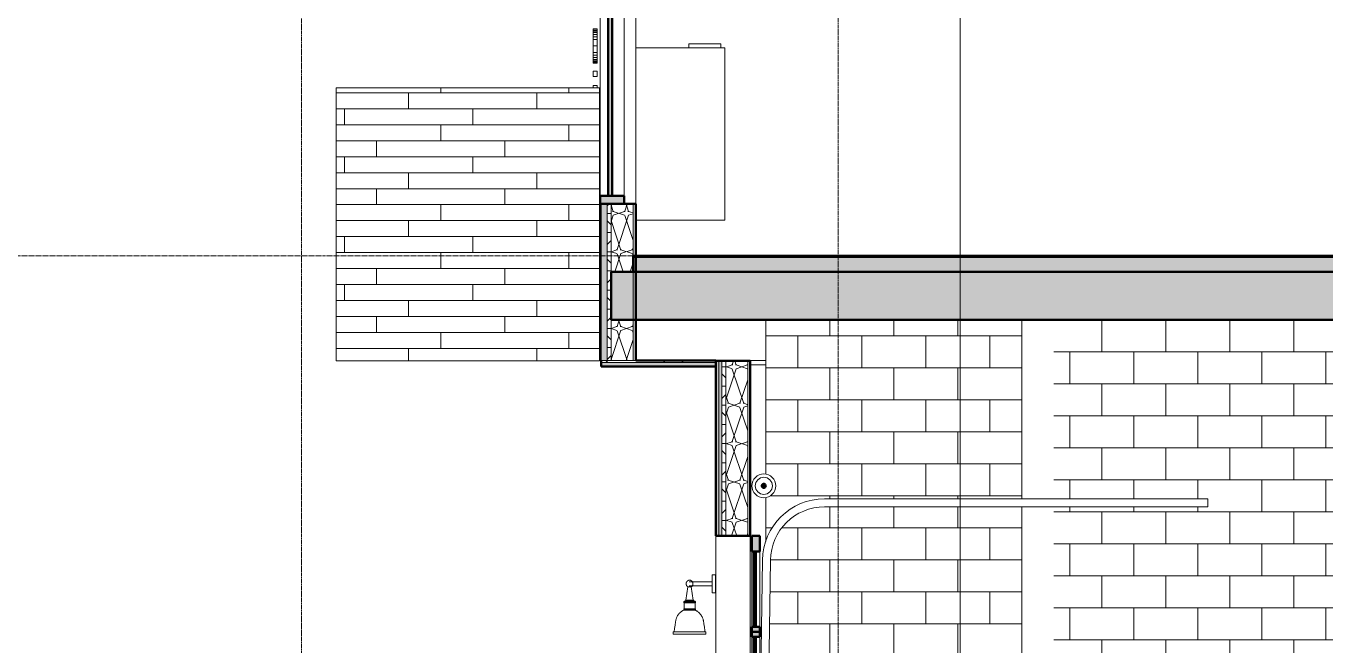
# Model space of a CAD drawing. Header units: inches. Extents: x -4168 to 1483, y -300 to 637.
# Drawn here: x -4004.2 to -3679.5, y 38.7 to 193.5 of the extents above; entities that cross this region are included whole.
import ezdxf

# ---------------------------------------------------------------- set-up
doc = ezdxf.new("R2010")
doc.units = ezdxf.units.IN
doc.header["$MEASUREMENT"] = 0
doc.linetypes.add('Dash Dot 3_16_', pattern=[0.3125, 0.1875, -0.0625, 0, -0.0625])
doc.linetypes.add('Grid Line 1_2_', pattern=[0.875, 0.5, -0.125, 0.125, -0.125])
for name, color, linetype, lineweight in [('0-1', 7, 'Continuous', 5), ('A-ANNO-SYMB-1', 150, 'Dash Dot 3_16_', 9), ('A-CLNG', 13, 'Continuous', 13), ('A-CLNG-2', 254, 'Continuous', 13), ('A-CLNG-3', 13, 'Continuous', 50), ('A-CLNG-PATT-1', 13, 'Continuous', 9), ('A-DOOR-3', 135, 'Continuous', 13), ('A-DOOR-4', 10, 'Continuous', 13), ('A-DOOR-5', 31, 'Continuous', 50), ('A-FLOR-1', 250, 'Continuous', 50), ('A-FLOR-2', 8, 'Continuous', 5), ('A-FLOR-7', 192, 'Continuous', 50), ('A-FLOR-8', 135, 'Continuous', 13), ('A-FLOR-LEVL-1', 51, 'Grid Line 1_2_', 9), ('A-FLOR-MCUT', 51, 'Continuous', 13), ('A-FLOR-PATT-1', 55, 'Continuous', 9), ('A-FLOR-PATT-2', 8, 'Continuous', 9), ('A-GENM-1', 55, 'Continuous', 9), ('A-GLAZ-1', 135, 'Continuous', 13), ('A-GLAZ-2', 254, 'Continuous', 13), ('A-GLAZ-3', 10, 'Continuous', 13), ('A-GLAZ-4', 151, 'Continuous', 50), ('A-WALL', 113, 'Continuous', 13), ('A-WALL-3', 135, 'Continuous', 13), ('A-WALL-5', 251, 'Continuous', 5), ('A-WALL-6', 8, 'Continuous', 5), ('A-WALL-7', 254, 'Continuous', 13), ('A-WALL-9', 113, 'Continuous', 50), ('A-WALL-PATT-3', 55, 'Continuous', 9), ('A-WALL-PATT-5', 111, 'Continuous', 9), ('E-LITE-EQPM-1', 55, 'Continuous', 9), ('G-ANNO-SYMB-1', 111, 'Continuous', 9)]:
    doc.layers.add(name, color=color, linetype=linetype, lineweight=lineweight)
pattern_1 = [(0, (-3769.654, 146.633), (0, 4.798), []), (315, (-3769.654, 146.633), (4.798427, 0), [6.786, -6.786]), (45, (-3769.654, 146.633), (4.798427, 0), [6.786, -6.786])]
pattern_2 = [(161.57, (-3769.174, 147.113), (-3.839954, -1.54e-05), [0, -27.322, 3.034, 0]), (18.43, (-3770.134, 147.113), (-3.839954, 1.54e-05), [0, -27.322, 3.034, 0]), (108.43, (-3769.174, 147.113), (1.919622, -9.6005246), [9.106, -21.25]), (71.57, (-3770.134, 147.113), (1.919622, 9.6005246), [9.106, -21.25])]

# ---------------------------------------------------------------- blocks, each defined once
blk = doc.blocks.new('CTR - 1st Phase - Common Walls_rvt-1-BUILDING SECTION - NORTH_SOUTH THRU PARKING RAMP - LOOKING WEST')
at = {"layer": 'A-WALL-3'}
for p, q in [((-3819.32, 109.87), (-3823.82, 109.87)), ((-3823.82, 109.87), (-3823.82, 109.75))]:
    blk.add_line(p, q, dxfattribs=at)
blk = doc.blocks.new('CTR - 1st Phase -Stairs _ Elevators_rvt-1-BUILDING SECTION - NORTH_SOUTH THRU PARKING RAMP - LOOKING WEST')
at = {"layer": 'A-FLOR-PATT-1'}
h = blk.add_hatch(dxfattribs=at)
h.set_pattern_fill('FP_10', color=256, style=0, pattern_type=2)
h.set_pattern_definition([(50, (-3769.654, 146.633), (27.5427, -2.4099), [2.88, -31.68]), (355, (-3769.654, 146.633), (-5.3278, 28.8843), [2.304, -25.344]), (100.451, (-3767.36, 146.432), (22.2153, 26.4739), [2.448, -26.924]), (46.184, (-3769.654, 154.313), (40.9819, -6.3564), [4.32, -47.52]), (96.636, (-3766.24, 153.784), (35.8907, 37.4062), [3.671, -40.386]), (351.184, (-3769.654, 154.313), (35.891, 37.4062), [3.456, -38.016]), (21, (-3765.814, 152.393), (22.921, -15.4607), [2.88, -31.68]), (326, (-3765.814, 152.393), (9.3435, 27.8457), [2.304, -25.344]), (71.451, (-3763.904, 151.105), (32.2648, 12.3844), [2.448, -26.924]), (37.5, (-3769.654, 146.633), (0.46686, 12.7827), [1.267, -23.77, 1.267, -24.461, -25.44]), (37.5, (-3769.654, 146.633), (0.46686, 12.7827), [-50.765, 1.267, -24.173]), (7.5, (-3769.654, 146.633), (10.1016, 15.1451), [1.267, -13.402, 1.267, -23.194, -9.696]), (7.5, (-3769.654, 146.633), (10.1016, 15.1451), [-39.13, 1.267, -8.429]), (327.5, (-3778.217, 146.633), (20.49916, -0.86578), [1.267, -8.333, 1.267, -28.685, -39.744]), (327.5, (-3778.217, 146.633), (20.49916, -0.86578), [-39.552, 1.267, -38.477]), (317.5, (-3782.057, 146.633), (22.3948, 3.8443), [1.267, -11.213, 1.267, -18.624, -28.224]), (317.5, (-3782.057, 146.633), (22.3948, 3.8443), [-32.371, 1.267, -26.957])])
h.paths.add_polyline_path([(-3747.32, 120), (-3203.32, 120), (-3203.32, 132), (-3857.97, 132), (-3857.97, 120), (-3755.32, 120)], flags=0)
at = {"layer": 'A-WALL-PATT-3'}
h = blk.add_hatch(dxfattribs=at)
h.set_pattern_fill('FP_16', color=256, style=0, pattern_type=2)
h.set_pattern_definition([(0, (-3819.324, -220), (0, 8), []), (90, (-3819.324, -220), (-8, 8), [8, -8])])
h.paths.add_polyline_path([(-3819.32, -158), (-3755.32, -158), (-3755.32, -112.39), (-3756.55, -112.36), (-3756.7, -112.26), (-3756.75, -112.2), (-3756.75, -111.8), (-3756.58, -111.65), (-3756.41, -111.62), (-3756.2, -111.61), (-3755.32, -111.61), (-3755.32, -70.62), (-3819.32, -66.14), (-3819.32, -114.84)], flags=0)
h.paths.add_polyline_path([(-3756.4, -112.32), (-3756.42, -112.28), (-3756.4, -112.32)], flags=0)
h.paths.add_polyline_path([(-3755.82, -112.2), (-3755.85, -111.9), (-3755.88, -112), (-3755.85, -112.1)], flags=0)
h.paths.add_polyline_path([(-3755.32, -58.59), (-3755.32, 73.25), (-3804.64, 73.25), (-3806.97, 73.05), (-3809.23, 72.45), (-3811.35, 71.47), (-3813.27, 70.14), (-3814.93, 68.5), (-3816.28, 66.59), (-3817.29, 64.49), (-3817.91, 62.24), (-3818.14, 59.91), (-3819.32, -18.46), (-3819.32, -54.11), (-3803.9, -55.19)], flags=0)
h.paths.add_polyline_path([(-3819.32, 64.6), (-3819.16, 65.19), (-3818, 67.61), (-3816.45, 69.79), (-3814.54, 71.68), (-3812.24, 73.25), (-3809.91, 74.33), (-3807.31, 75.02), (-3804.64, 75.25), (-3755.32, 75.25), (-3755.32, 120), (-3819.32, 120), (-3819.32, 81.4), (-3818.61, 81.23), (-3817.7, 80.62), (-3817.05, 79.65), (-3816.82, 78.5), (-3817.08, 77.31), (-3817.75, 76.35), (-3818.68, 75.73), (-3819.32, 75.6), (-3819.32, 65.11)], flags=0)
h = blk.add_hatch(dxfattribs=at)
h.set_pattern_fill('FP_17', color=256, style=0, pattern_type=2)
h.set_pattern_definition([(0, (-3207.324, -192), (0, 8), []), (90, (-3207.324, -192), (-8, 8), [8, -8])])
h.paths.add_polyline_path([(-3714.94, -158), (-3203.32, -158), (-3203.32, -151.11), (-3650.96, -83.94), (-3650.96, -152), (-3655.71, -152), (-3655.71, -83.22), (-3724.72, -72.87), (-3724.72, -72.76), (-3747.32, -71.18), (-3747.32, -158)], flags=0)
h.paths.add_polyline_path([(-3203.32, -138.98), (-3203.32, -15), (-3212.37, -15), (-3212.37, 0), (-3211.32, 0), (-3211.32, 120), (-3747.32, 120), (-3747.32, 75.25), (-3708.85, 75.25), (-3708.85, 73.25), (-3747.32, 73.25), (-3747.32, -59.15), (-3724.72, -60.73), (-3655.71, -71.09), (-3655.71, -51.17), (-3650.96, -51.17), (-3650.96, -71.8), (-3258.93, -130.63)], flags=0)
at = {"layer": 'A-FLOR-1'}
for p, q in [((-3203.32, 132), (-3857.97, 132)), ((-3857.97, 132), (-3857.97, 120)), ((-3857.97, 120), (-3203.32, 120))]:
    blk.add_line(p, q, dxfattribs=at)
at = {"layer": 'A-WALL-3'}
for p, q in [((-3819.32, 120), (-3819.32, 81.4)), ((-3755.32, 75.25), (-3755.32, 120)), ((-3819.32, 75.6), (-3819.32, 64.6)), ((-3755.32, -58.59), (-3755.32, 73.25))]:
    blk.add_line(p, q, dxfattribs=at)
blk = doc.blocks.new('Door-Sectional_Model3502_Comcl_Amarr - ramp garage door-2444125-BUILDING SECTION - NORTH_SOUTH THRU PARKING RAMP - LOOKING WEST')
at = {"layer": 'A-DOOR-3'}
blk.add_hatch(color=256, dxfattribs=at).paths.add_polyline_path([(-3819.82, 78), (-3819.47, 78.15), (-3819.32, 78.5), (-3819.47, 78.85), (-3819.82, 79), (-3820.18, 78.85), (-3820.32, 78.5), (-3820.18, 78.15), (-3819.89, 78.03)], flags=0)
at = {"layer": 'A-DOOR-4'}
h = blk.add_hatch(color=256, dxfattribs=at)
h.paths.add_polyline_path([(-3822.85, 42), (-3820.85, 42), (-3820.85, 43.25), (-3822.85, 43.25)], flags=0)
h.paths.add_polyline_path([(-3822.85, 62.12), (-3820.85, 62.12), (-3820.85, 66), (-3822.85, 66)], flags=0)
for points in [[(-3821.85, 43.25), (-3821.85, 62.12), (-3822.35, 62.12), (-3822.35, 43.25)], [(-3822.35, 19.25), (-3821.85, 19.25), (-3821.85, 40.75), (-3822.35, 40.75), (-3822.35, 22.69)], [(-3822.35, -4.75), (-3821.85, -4.75), (-3821.85, 16.75), (-3822.35, 16.75), (-3822.35, -4.58)], [(-3821.5, -26.13), (-3821.35, -26.13), (-3821.35, -7.25), (-3822.35, -7.25), (-3822.35, -26.13)]]:
    blk.add_hatch(color=256, dxfattribs=at).paths.add_polyline_path(points, flags=0)
h = blk.add_hatch(color=256, dxfattribs=at)
h.paths.add_polyline_path([(-3821.5, 18), (-3820.85, 18), (-3820.85, 19.25), (-3822.85, 19.25), (-3822.85, 18), (-3821.85, 18)], flags=0)
h.paths.add_polyline_path([(-3821.85, 40.75), (-3820.85, 40.75), (-3820.85, 42), (-3822.85, 42), (-3822.85, 40.75), (-3822.35, 40.75)], flags=0)
h = blk.add_hatch(color=256, dxfattribs=at)
h.paths.add_polyline_path([(-3821.5, -6), (-3820.85, -6), (-3820.85, -4.75), (-3822.85, -4.75), (-3822.85, -6), (-3821.63, -6)], flags=0)
h.paths.add_polyline_path([(-3821.85, 16.75), (-3820.85, 16.75), (-3820.85, 18), (-3822.85, 18), (-3822.85, 16.75), (-3822.35, 16.75)], flags=0)
h = blk.add_hatch(color=256, dxfattribs=at)
h.paths.add_polyline_path([(-3821.5, -30), (-3820.85, -29.96), (-3820.85, -26.13), (-3822.85, -26.13), (-3822.85, -30)], flags=0)
h.paths.add_polyline_path([(-3821.26, -7.25), (-3820.85, -7.25), (-3820.85, -6), (-3822.85, -6), (-3822.85, -7.25), (-3821.35, -7.25)], flags=0)
at = {"layer": 'A-DOOR-3'}
for p, q in [((-3804.64, 75.25), (-3708.85, 75.25)), ((-3708.85, 75.25), (-3708.85, 73.25)), ((-3804.64, 73.25), (-3708.85, 73.25)), ((-3822.85, 62.12), (-3822.85, 43.25)), ((-3820.85, 43.25), (-3820.85, 62.12)), ((-3820.14, 59.94), (-3820.85, 13.18)), ((-3819.5, -29.96), (-3818.14, 59.91)), ((-3822.85, 40.75), (-3822.85, 19.25)), ((-3820.85, 19.25), (-3820.85, 40.75)), ((-3822.85, 16.75), (-3822.85, -4.75)), ((-3820.85, -4.75), (-3820.85, 16.75)), ((-3822.85, -7.25), (-3822.85, -26.13)), ((-3820.85, -26.13), (-3820.85, -7.25)), ((-3820.85, -29.94), (-3819.5, -29.96))]:
    blk.add_line(p, q, dxfattribs=at)
for centre, radius, start, end in [((-3819.82, 78.5), 3, 90, 270), ((-3819.82, 78.5), 3, 270, 90), ((-3819.82, 78.5), 2.13, 90, 270), ((-3819.82, 78.5), 2.13, 270, 90), ((-3804.64, 59.75), 15.5, 90, 179.3049), ((-3804.64, 59.75), 13.5, 90, 179.3049)]:
    blk.add_arc(centre, radius, start, end, dxfattribs=at)
at = {"layer": 'A-DOOR-5'}
for p, q in [((-3820.85, 66), (-3822.85, 66)), ((-3822.85, 66), (-3822.85, 62.12)), ((-3820.85, 62.12), (-3820.85, 66)), ((-3822.85, 62.12), (-3820.85, 62.12)), ((-3821.85, 62.12), (-3822.35, 62.12)), ((-3822.35, 62.12), (-3822.35, 43.25)), ((-3821.85, 43.25), (-3821.85, 62.12)), ((-3820.85, 43.25), (-3822.85, 43.25)), ((-3822.85, 43.25), (-3822.85, 42)), ((-3822.35, 43.25), (-3821.85, 43.25)), ((-3820.85, 42), (-3820.85, 43.25)), ((-3822.85, 42), (-3820.85, 42)), ((-3820.85, 42), (-3822.85, 42)), ((-3822.85, 42), (-3822.85, 40.75)), ((-3822.85, 40.75), (-3820.85, 40.75)), ((-3821.85, 40.75), (-3822.35, 40.75)), ((-3822.35, 40.75), (-3822.35, 19.25)), ((-3821.85, 19.25), (-3821.85, 40.75)), ((-3820.85, 40.75), (-3820.85, 42)), ((-3820.85, 19.25), (-3822.85, 19.25)), ((-3822.85, 19.25), (-3822.85, 18)), ((-3822.85, 18), (-3820.85, 18)), ((-3820.85, 18), (-3822.85, 18)), ((-3822.85, 18), (-3822.85, 16.75)), ((-3822.85, 16.75), (-3820.85, 16.75)), ((-3822.35, 19.25), (-3821.85, 19.25)), ((-3821.85, 16.75), (-3822.35, 16.75)), ((-3822.35, 16.75), (-3822.35, -4.75)), ((-3821.85, -4.75), (-3821.85, 16.75)), ((-3820.85, 18), (-3820.85, 19.25)), ((-3820.85, 16.75), (-3820.85, 18)), ((-3820.85, -4.75), (-3822.85, -4.75)), ((-3822.85, -4.75), (-3822.85, -6)), ((-3822.85, -6), (-3820.85, -6)), ((-3820.85, -6), (-3822.85, -6)), ((-3822.85, -6), (-3822.85, -7.25)), ((-3822.35, -4.75), (-3821.85, -4.75)), ((-3820.85, -6), (-3820.85, -4.75)), ((-3820.85, -7.25), (-3820.85, -6)), ((-3822.85, -7.25), (-3820.85, -7.25)), ((-3821.35, -7.25), (-3822.35, -7.25)), ((-3822.35, -7.25), (-3822.35, -26.13)), ((-3821.35, -26.13), (-3821.35, -7.25)), ((-3820.85, -26.13), (-3822.85, -26.13)), ((-3822.85, -26.13), (-3822.85, -30)), ((-3822.35, -26.13), (-3821.35, -26.13)), ((-3820.85, -30), (-3820.85, -26.13)), ((-3822.85, -30), (-3820.85, -30))]:
    blk.add_line(p, q, dxfattribs=at)
for start, end in [(90, 270), (270, 90)]:
    blk.add_arc((-3819.82, 78.5), 0.5, start, end, dxfattribs=at)
blk = doc.blocks.new('_THE_ WINDOW _ DOOR - Window - 2nd Floor - Fixed-2480469-BUILDING SECTION - NORTH_SOUTH THRU PARKING RAMP - LOOKING WEST')
at = {"layer": 'A-GLAZ-2'}
h = blk.add_hatch(color=256, dxfattribs=at)
h.paths.add_polyline_path([(-3857.72, 149), (-3854.72, 149), (-3854.72, 151), (-3860.72, 151), (-3860.72, 149), (-3857.97, 149)], flags=0)
h.paths.add_polyline_path([(-3858.72, 227.75), (-3854.72, 227.75), (-3854.72, 229.75), (-3860.72, 229.72), (-3860.72, 227.75), (-3860.2, 227.75)], flags=0)
at = {"layer": 'A-GLAZ-3'}
blk.add_hatch(color=256, dxfattribs=at).paths.add_polyline_path([(-3857.72, 151), (-3857.72, 227.75), (-3858.72, 227.75), (-3858.72, 151)], flags=0)
at = {"layer": 'A-GLAZ-1'}
for p, q in [((-3860.72, 227.75), (-3860.72, 151)), ((-3854.72, 227.75), (-3854.72, 151))]:
    blk.add_line(p, q, dxfattribs=at)
at = {"layer": 'A-GLAZ-4'}
for p, q in [((-3854.72, 229.75), (-3860.72, 229.75)), ((-3860.72, 229.75), (-3860.72, 227.75)), ((-3860.72, 227.75), (-3854.72, 227.75)), ((-3858.72, 227.75), (-3858.72, 151)), ((-3857.72, 227.75), (-3858.72, 227.75)), ((-3857.72, 151), (-3857.72, 227.75)), ((-3854.72, 227.75), (-3854.72, 229.75)), ((-3854.72, 151), (-3860.72, 151)), ((-3860.72, 151), (-3860.72, 149)), ((-3858.72, 151), (-3857.72, 151)), ((-3854.72, 149), (-3854.72, 151)), ((-3860.72, 149), (-3854.72, 149))]:
    blk.add_line(p, q, dxfattribs=at)
blk = doc.blocks.new('V-Series_EWC4_SPVU_RFA_2015 - 2ND AND 3RD FLOOR-2226480-BUILDING SECTION - NORTH_SOUTH THRU PARKING RAMP - LOOKING WEST')
at = {"layer": 'A-GENM-1'}
for p, q in [((-3838.54, 189.06), (-3830.54, 189.06)), ((-3838.54, 189.06), (-3838.54, 188.06)), ((-3830.54, 189.06), (-3830.54, 188.06)), ((-3829.54, 188.06), (-3851.85, 188.06)), ((-3829.54, 187.56), (-3829.54, 188.06)), ((-3829.54, 144.94), (-3829.54, 187.56)), ((-3851.85, 144.94), (-3829.54, 144.94))]:
    blk.add_line(p, q, dxfattribs=at)
blk = doc.blocks.new('VISA-OW2400-02-SASS - OW2400-L30K-MVOLT-2031435-BUILDING SECTION - NORTH_SOUTH THRU PARKING RAMP - LOOKING WEST')
at = {"layer": 'E-LITE-EQPM-1'}
for p, q in [((-3831.89, 56.25), (-3832.69, 56.25)), ((-3832.69, 54), (-3832.69, 56.25)), ((-3831.89, 56.25), (-3831.89, 54)), ((-3838.8, 53.22), (-3839.33, 49.93)), ((-3837.96, 53.22), (-3838.8, 53.22)), ((-3832.69, 54.5), (-3838.45, 54.5)), ((-3838.45, 53.5), (-3832.69, 53.5)), ((-3837.44, 49.93), (-3837.96, 53.22)), ((-3832.69, 51.75), (-3832.69, 54)), ((-3831.89, 54), (-3831.89, 51.75)), ((-3839.83, 49.54), (-3839.83, 49.29)), ((-3836.93, 49.54), (-3839.83, 49.54)), ((-3839.83, 49.29), (-3839.76, 49.22)), ((-3836.93, 49.29), (-3839.83, 49.29)), ((-3839.76, 49.22), (-3839.76, 47.72)), ((-3837, 49.22), (-3839.76, 49.22)), ((-3839.55, 49.7), (-3839.33, 49.7)), ((-3837.43, 49.7), (-3839.55, 49.7)), ((-3837.44, 49.93), (-3839.33, 49.93)), ((-3837.55, 49.7), (-3837.43, 49.7)), ((-3837.41, 49.7), (-3837.21, 49.7)), ((-3837.21, 49.7), (-3837.41, 49.7)), ((-3837, 49.22), (-3836.93, 49.29)), ((-3837, 47.72), (-3837, 49.22)), ((-3836.93, 49.29), (-3836.93, 49.54)), ((-3832.69, 51.75), (-3831.89, 51.75)), ((-3839.76, 47.72), (-3839.83, 47.66)), ((-3839.83, 47.66), (-3839.83, 47.41)), ((-3836.93, 47.66), (-3839.83, 47.66)), ((-3836.93, 47.41), (-3839.83, 47.41)), ((-3837, 47.72), (-3839.76, 47.72)), ((-3836.93, 47.66), (-3837, 47.72)), ((-3836.93, 47.41), (-3836.93, 47.66)), ((-3842.44, 41.98), (-3842.44, 41.38)), ((-3842.44, 41.98), (-3834.32, 41.98)), ((-3834.32, 41.38), (-3842.44, 41.38)), ((-3834.32, 41.38), (-3834.32, 41.98))]:
    blk.add_line(p, q, dxfattribs=at)
at = {"layer": 'E-LITE-EQPM-1', "flags": 128}
for points in [[(-3838.8, 53.22), (-3838.83, 53.24), (-3838.86, 53.26), (-3838.89, 53.29), (-3838.92, 53.31), (-3838.95, 53.34), (-3838.97, 53.36), (-3839, 53.39), (-3839.02, 53.42), (-3839.05, 53.45), (-3839.07, 53.48), (-3839.09, 53.51), (-3839.11, 53.54), (-3839.13, 53.57), (-3839.14, 53.6), (-3839.16, 53.64), (-3839.17, 53.67), (-3839.18, 53.71), (-3839.19, 53.74), (-3839.2, 53.78), (-3839.21, 53.81), (-3839.22, 53.85), (-3839.22, 53.89), (-3839.23, 53.92), (-3839.23, 53.96), (-3839.23, 54), (-3839.23, 54.03), (-3839.23, 54.07), (-3839.23, 54.11), (-3839.22, 54.14), (-3839.21, 54.18), (-3839.21, 54.22), (-3839.2, 54.25), (-3839.19, 54.29), (-3839.17, 54.32), (-3839.16, 54.36), (-3839.15, 54.39), (-3839.13, 54.42), (-3839.11, 54.46), (-3839.09, 54.49), (-3839.07, 54.52), (-3839.05, 54.55), (-3839.03, 54.58), (-3839.01, 54.61), (-3838.98, 54.63), (-3838.96, 54.66), (-3838.93, 54.68), (-3838.9, 54.71), (-3838.87, 54.73), (-3838.84, 54.75), (-3838.81, 54.77), (-3838.78, 54.79), (-3838.75, 54.81), (-3838.72, 54.83), (-3838.68, 54.84), (-3838.65, 54.86), (-3838.61, 54.87), (-3838.58, 54.88), (-3838.54, 54.89), (-3838.51, 54.9), (-3838.47, 54.91), (-3838.43, 54.91), (-3838.4, 54.92), (-3838.38, 54.92)], [(-3838.38, 54.92), (-3838.34, 54.92), (-3838.31, 54.91), (-3838.27, 54.91), (-3838.23, 54.9), (-3838.2, 54.89), (-3838.16, 54.88), (-3838.13, 54.87), (-3838.09, 54.85), (-3838.06, 54.84), (-3838.03, 54.82), (-3838, 54.8), (-3837.96, 54.78), (-3837.93, 54.76), (-3837.9, 54.74), (-3837.87, 54.72), (-3837.85, 54.7), (-3837.82, 54.67), (-3837.79, 54.65), (-3837.77, 54.62), (-3837.74, 54.59), (-3837.72, 54.56), (-3837.7, 54.53), (-3837.68, 54.5), (-3837.66, 54.47), (-3837.64, 54.44), (-3837.62, 54.41), (-3837.61, 54.37), (-3837.59, 54.34), (-3837.58, 54.3), (-3837.57, 54.27), (-3837.56, 54.23), (-3837.55, 54.2), (-3837.54, 54.16), (-3837.54, 54.12), (-3837.53, 54.09), (-3837.53, 54.05), (-3837.53, 54.01), (-3837.53, 53.98), (-3837.53, 53.94), (-3837.53, 53.9), (-3837.54, 53.87), (-3837.54, 53.83), (-3837.55, 53.79), (-3837.56, 53.76), (-3837.57, 53.72), (-3837.58, 53.69), (-3837.6, 53.65), (-3837.61, 53.62), (-3837.63, 53.59), (-3837.64, 53.55), (-3837.66, 53.52), (-3837.68, 53.49), (-3837.7, 53.46), (-3837.73, 53.43), (-3837.75, 53.4), (-3837.77, 53.38), (-3837.8, 53.35), (-3837.83, 53.32), (-3837.85, 53.3), (-3837.88, 53.28), (-3837.91, 53.25), (-3837.94, 53.23), (-3837.96, 53.22)], [(-3839.83, 49.54), (-3839.82, 49.56), (-3839.81, 49.57), (-3839.79, 49.58), (-3839.78, 49.59), (-3839.77, 49.61), (-3839.75, 49.62), (-3839.74, 49.63), (-3839.72, 49.64), (-3839.71, 49.65), (-3839.69, 49.66), (-3839.67, 49.66), (-3839.66, 49.67), (-3839.64, 49.68), (-3839.62, 49.68), (-3839.61, 49.69), (-3839.59, 49.69), (-3839.57, 49.7), (-3839.55, 49.7), (-3839.55, 49.7)], [(-3839.55, 49.7), (-3839.54, 49.7), (-3839.53, 49.7), (-3839.52, 49.7), (-3839.52, 49.71), (-3839.51, 49.71), (-3839.5, 49.71), (-3839.49, 49.71), (-3839.48, 49.71), (-3839.47, 49.72), (-3839.46, 49.72), (-3839.46, 49.72), (-3839.45, 49.73), (-3839.44, 49.73), (-3839.43, 49.74), (-3839.42, 49.74), (-3839.42, 49.75), (-3839.41, 49.75), (-3839.4, 49.76), (-3839.4, 49.76), (-3839.39, 49.77), (-3839.38, 49.78), (-3839.38, 49.78), (-3839.37, 49.79), (-3839.37, 49.8), (-3839.36, 49.81), (-3839.36, 49.81), (-3839.35, 49.82), (-3839.35, 49.83), (-3839.34, 49.84), (-3839.34, 49.85), (-3839.34, 49.85), (-3839.34, 49.86), (-3839.33, 49.87), (-3839.33, 49.88), (-3839.33, 49.89), (-3839.33, 49.9), (-3839.33, 49.91), (-3839.33, 49.92), (-3839.33, 49.93), (-3839.33, 49.93)], [(-3837.44, 49.93), (-3837.43, 49.92), (-3837.43, 49.91), (-3837.43, 49.9), (-3837.43, 49.89), (-3837.43, 49.88), (-3837.43, 49.87), (-3837.43, 49.87), (-3837.42, 49.86), (-3837.42, 49.85), (-3837.42, 49.84), (-3837.41, 49.83), (-3837.41, 49.82), (-3837.41, 49.82), (-3837.4, 49.81), (-3837.4, 49.8), (-3837.39, 49.79), (-3837.39, 49.79), (-3837.38, 49.78), (-3837.37, 49.77), (-3837.37, 49.77), (-3837.36, 49.76), (-3837.35, 49.75), (-3837.35, 49.75), (-3837.34, 49.74), (-3837.33, 49.74), (-3837.32, 49.73), (-3837.32, 49.73), (-3837.31, 49.72), (-3837.3, 49.72), (-3837.29, 49.72), (-3837.28, 49.71), (-3837.27, 49.71), (-3837.27, 49.71), (-3837.26, 49.71), (-3837.25, 49.71), (-3837.24, 49.7), (-3837.23, 49.7), (-3837.22, 49.7), (-3837.21, 49.7), (-3837.21, 49.7)], [(-3837.21, 49.7), (-3837.19, 49.7), (-3837.17, 49.69), (-3837.16, 49.69), (-3837.14, 49.68), (-3837.12, 49.68), (-3837.11, 49.67), (-3837.09, 49.66), (-3837.07, 49.66), (-3837.06, 49.65), (-3837.04, 49.64), (-3837.03, 49.63), (-3837.01, 49.62), (-3837, 49.61), (-3836.98, 49.59), (-3836.97, 49.58), (-3836.96, 49.57), (-3836.94, 49.56), (-3836.93, 49.54), (-3836.93, 49.54)], [(-3841.83, 44.85), (-3841.8, 44.99), (-3841.76, 45.12), (-3841.72, 45.26), (-3841.68, 45.4), (-3841.63, 45.53), (-3841.57, 45.66), (-3841.51, 45.79), (-3841.44, 45.91), (-3841.37, 46.04), (-3841.29, 46.16), (-3841.21, 46.28), (-3841.12, 46.39), (-3841.03, 46.5), (-3840.93, 46.61), (-3840.83, 46.71), (-3840.73, 46.81), (-3840.62, 46.9), (-3840.51, 46.99), (-3840.4, 47.08), (-3840.28, 47.16), (-3840.16, 47.23), (-3840.03, 47.3), (-3839.91, 47.37), (-3839.83, 47.41)], [(-3836.93, 47.41), (-3836.8, 47.34), (-3836.68, 47.28), (-3836.55, 47.2), (-3836.43, 47.12), (-3836.32, 47.04), (-3836.2, 46.95), (-3836.09, 46.86), (-3835.99, 46.77), (-3835.89, 46.67), (-3835.79, 46.56), (-3835.69, 46.45), (-3835.61, 46.34), (-3835.52, 46.23), (-3835.44, 46.11), (-3835.36, 45.99), (-3835.29, 45.86), (-3835.23, 45.74), (-3835.17, 45.61), (-3835.11, 45.47), (-3835.06, 45.34), (-3835.02, 45.2), (-3834.98, 45.07), (-3834.95, 44.93), (-3834.93, 44.85)], [(-3842.19, 41.98), (-3842.12, 42.83), (-3842.02, 43.68), (-3841.89, 44.52), (-3841.83, 44.85)], [(-3834.93, 44.85), (-3834.78, 44), (-3834.67, 43.16), (-3834.59, 42.3), (-3834.57, 41.98)]]:
    blk.add_lwpolyline(points, dxfattribs=at)

msp = doc.modelspace()

# ---------------------------------------------------------------- hatches: boundary and pattern name
at = {"layer": 'A-CLNG-2'}
h = msp.add_hatch(color=256, dxfattribs=at)
h.paths.add_polyline_path([(-3831.8237, 108.375), (-3831.8237, 109.375), (-3860.4737, 109.375), (-3860.4737, 108.375), (-3836.6754, 108.375)], flags=0)
h.paths.add_polyline_path([(-2096.8237, 108.375), (-2068.1737, 108.375), (-2068.1737, 109.375), (-2096.8237, 109.375), (-2096.8237, 108.75)], flags=0)
at = {"layer": 'A-CLNG-PATT-1'}
h = msp.add_hatch(dxfattribs=at)
h.set_pattern_fill('FP_14', color=256, style=0, pattern_type=2)
h.set_pattern_definition([(45, (-3769.654, 146.633), (-9.50352, 9.50352), []), (45, (-3769.654, 161.033), (-9.50352, 9.50352), [])])
h.paths.add_polyline_path([(-2094.4678, 109.375), (-2068.1737, 109.375), (-2068.1788, 109.875), (-2096.8237, 109.875), (-2096.8237, 109.375)], flags=0)
h.paths.add_polyline_path([(-3860.4737, 109.75), (-3860.4729, 109.7501), (-3860.4735, 109.75)], flags=0)
h.paths.add_polyline_path([(-3858.9546, 109.375), (-3831.8237, 109.375), (-3831.8237, 109.875), (-3860.4737, 109.875), (-3860.4727, 109.3751), (-3858.9664, 109.375)], flags=0)
at = {"layer": 'A-FLOR-2'}
msp.add_hatch(color=256, dxfattribs=at).paths.add_polyline_path([(-3264.0237, 135.625), (-3203.3237, 135.625), (-3203.3237, 135.875), (-3852.4737, 135.875), (-3852.4737, 135.625), (-3266.0237, 135.625)], flags=0)
at = {"layer": 'A-FLOR-PATT-2'}
h = msp.add_hatch(dxfattribs=at)
h.set_pattern_fill('FP_2', color=256, style=0, pattern_type=2)
h.set_pattern_definition([(0, (-3769.654, 146.633), (15.36, 3.84), [1.267, -10.253, 1.267, -10.253, -61.44]), (0, (-3769.654, 146.633), (15.36, 3.84), [-23.04, 1.267, -21.773, 1.267, -10.253, -26.88]), (0, (-3769.654, 146.633), (15.36, 3.84), [-57.6, 1.267, -6.413, 1.267, -17.933]), (120, (-3763.894, 148.553), (-11.005538, 11.38215), [1.267, -10.253, 1.267, -10.253, -61.44]), (120, (-3763.894, 148.553), (-11.005538, 11.38215), [-23.04, 1.267, -21.773, 1.267, -10.253, -26.88]), (120, (-3763.894, 148.553), (-11.005538, 11.38215), [-57.6, 1.267, -6.413, 1.267, -17.933]), (240, (-3761.974, 156.233), (-4.354462, -15.22215), [1.267, -10.253, 1.267, -10.253, -61.44]), (240, (-3761.974, 156.233), (-4.354462, -15.22215), [-23.04, 1.267, -21.773, 1.267, -10.253, -26.88]), (240, (-3761.974, 156.233), (-4.354462, -15.22215), [-57.6, 1.267, -6.413, 1.267, -17.933])])
h.paths.add_polyline_path([(-3267.6109, 132), (-3203.3237, 132), (-3203.3237, 135.625), (-3852.4737, 135.625), (-3852.4737, 132), (-3275.2987, 132)], flags=0)
at = {"layer": 'A-WALL-5'}
h = msp.add_hatch(color=256, dxfattribs=at)
h.paths.add_polyline_path([(-3860.7237, 109.75), (-3860.4737, 109.75), (-3860.4737, 149), (-3860.7237, 149), (-3860.7237, 109.875)], flags=0)
h.paths.add_polyline_path([(-3860.4737, 229.75), (-3860.4737, 267.625), (-3860.7237, 267.625), (-3860.7237, 229.75)], flags=0)
h.paths.add_polyline_path([(-3860.7237, 349.625), (-3860.4737, 349.625), (-3860.4737, 350.3697), (-3860.7237, 350.3259), (-3860.7237, 350.125)], flags=0)
h.paths.add_polyline_path([(-3860.7237, 350.3792), (-3860.4737, 350.401), (-3860.4737, 350.5), (-3860.7237, 350.5)], flags=0)
at = {"layer": 'A-WALL-6'}
h = msp.add_hatch(color=256, dxfattribs=at)
h.paths.add_polyline_path([(-3860.4737, 109.875), (-3858.9737, 109.875), (-3858.9737, 149), (-3860.4737, 149), (-3860.4737, 114.371)], flags=0)
h.paths.add_polyline_path([(-3859.005, 229.75), (-3858.9737, 229.75), (-3859.005, 229.8732), (-3860.4127, 229.75), (-3859.2872, 229.75)], flags=0)
h.paths.add_polyline_path([(-3860.4737, 229.75), (-3858.9737, 229.8759), (-3858.9737, 267.625), (-3860.4737, 267.625), (-3860.4737, 230.3251)], flags=0)
h.paths.add_polyline_path([(-3860.4737, 349.625), (-3858.9737, 349.625), (-3858.9737, 350.5), (-3860.4737, 350.5), (-3860.4737, 350.125)], flags=0)
msp.add_hatch(color=256, dxfattribs=at).paths.add_polyline_path([(-3830.3237, 66), (-3830.3237, 109.75), (-3831.0737, 109.75), (-3831.0737, 66)], flags=0)
at = {"layer": 'A-WALL-7'}
msp.add_hatch(color=256, dxfattribs=at).paths.add_polyline_path([(-3831.0737, 66), (-3831.0737, 109.75), (-3831.8237, 109.75), (-3831.8237, 66)], flags=0)
at = {"layer": 'A-WALL-PATT-3'}
h = msp.add_hatch(dxfattribs=at)
h.set_pattern_fill('FP_5', color=256, style=0, pattern_type=2)
h.set_pattern_definition([(0, (-3924.599, 136.8), (0, 4), []), (90, (-3924.599, 136.8), (-8, 8), [4, -28]), (90, (-3908.599, 140.8), (-8, 8), [4, -28])])
h.paths.add_polyline_path([(-3926.7237, 109.75), (-3860.9112, 109.75), (-3860.9112, 178), (-3926.7237, 178), (-3926.7237, 160.2135)], flags=0)
at = {"layer": 'A-WALL-PATT-5'}
h = msp.add_hatch(dxfattribs=at)
h.set_pattern_fill('FP_3', color=256, style=0, pattern_type=2)
h.set_pattern_definition(pattern_1)
h.paths.add_polyline_path([(-3858.9737, 109.875), (-3857.9737, 109.875), (-3857.9737, 149), (-3858.9737, 149), (-3858.9737, 112.25)], flags=0)
h.paths.add_polyline_path([(-3858.9737, 229.75), (-3857.9737, 229.75), (-3858.0019, 267.625), (-3858.9737, 267.625), (-3858.9737, 229.7542)], flags=0)
h.paths.add_polyline_path([(-3857.9737, 349.625), (-3857.9737, 350.5), (-3858.9737, 350.5), (-3858.9737, 349.625), (-3858.3722, 349.625)], flags=0)
h = msp.add_hatch(dxfattribs=at)
h.set_pattern_fill('FP_4', color=256, style=0, pattern_type=2)
h.set_pattern_definition(pattern_2)
h.paths.add_polyline_path([(-3857.9737, 109.875), (-3852.4737, 109.875), (-3852.4737, 120), (-3857.9737, 120), (-3857.9737, 114.371)], flags=0)
h.paths.add_polyline_path([(-3854.8635, 132), (-3852.4737, 132), (-3852.4737, 149), (-3857.9737, 149), (-3857.9737, 132)], flags=0)
h.paths.add_polyline_path([(-3854.1824, 229.75), (-3852.4737, 229.75), (-3852.4737, 241.875), (-3857.9737, 241.875), (-3857.9737, 229.75)], flags=0)
h.paths.add_polyline_path([(-3852.4737, 349.625), (-3852.4737, 350.5), (-3857.9737, 350.5), (-3857.9737, 349.625), (-3854.1824, 349.625)], flags=0)
h = msp.add_hatch(dxfattribs=at)
h.set_pattern_fill('FP_3', color=256, style=0, pattern_type=2)
h.set_pattern_definition(pattern_1)
h.paths.add_polyline_path([(-3829.3237, 66), (-3829.3237, 109.75), (-3830.3237, 109.75), (-3830.3237, 66)], flags=0)
h = msp.add_hatch(dxfattribs=at)
h.set_pattern_fill('FP_4', color=256, style=0, pattern_type=2)
h.set_pattern_definition(pattern_2)
h.paths.add_polyline_path([(-3823.8237, 66), (-3823.8237, 109.75), (-3829.3237, 109.75), (-3829.3237, 66)], flags=0)
h = msp.add_hatch(dxfattribs=at)
h.set_pattern_fill('FP_1', color=256, style=0, pattern_type=2)
h.set_pattern_definition([(0, (-3769.654, 146.633), (30.72, 7.68), [1.267, -21.773, 1.267, -21.773, -122.88]), (0, (-3769.654, 146.633), (30.72, 7.68), [-46.08, 1.267, -44.813, 1.267, -21.773, -53.76]), (0, (-3769.654, 146.633), (30.72, 7.68), [-115.2, 1.267, -14.093, 1.267, -37.133]), (120, (-3758.134, 150.473), (-22.0111, 22.7643), [1.267, -21.773, 1.267, -21.773, -122.88]), (120, (-3758.134, 150.473), (-22.0111, 22.7643), [-46.08, 1.267, -44.813, 1.267, -21.773, -53.76]), (120, (-3758.134, 150.473), (-22.0111, 22.7643), [-115.2, 1.267, -14.093, 1.267, -37.133]), (240, (-3754.294, 165.833), (-8.70892, -30.4443), [1.267, -21.773, 1.267, -21.773, -122.88]), (240, (-3754.294, 165.833), (-8.70892, -30.4443), [-46.08, 1.267, -44.813, 1.267, -21.773, -53.76]), (240, (-3754.294, 165.833), (-8.70892, -30.4443), [-115.2, 1.267, -14.093, 1.267, -37.133])])
h.paths.add_polyline_path([(-3823.1987, 66), (-3823.1987, 109.75), (-3823.8237, 109.75), (-3823.8237, 66)], flags=0)

# ---------------------------------------------------------------- linework, layer by layer
at = {"layer": 'A-ANNO-SYMB-1'}
for p, q in [((-3935.3547, 418.8769), (-3935.3547, -149.202)), ((-3801.2118, -149.202), (-3801.2118, 418.8769))]:
    msp.add_line(p, q, dxfattribs=at)
at = {"layer": 'A-CLNG'}
for p, q in [((-3860.4737, 109.875), (-3860.4737, 109.75)), ((-3831.8237, 109.375), (-3860.4737, 109.375))]:
    msp.add_line(p, q, dxfattribs=at)
at = {"layer": 'A-CLNG-3'}
for p, q in [((-3860.4737, 109.75), (-3860.4737, 108.375)), ((-3860.4737, 108.375), (-3831.8237, 108.375)), ((-3831.8237, 109.875), (-3851.8487, 109.875)), ((-3831.8237, 108.375), (-3831.8237, 109.875))]:
    msp.add_line(p, q, dxfattribs=at)
at = {"layer": 'A-FLOR-7'}
for p, q in [((-2076.7987, 136), (-3852.4737, 136)), ((-3852.4737, 136), (-3852.4737, 132)), ((-3852.4737, 132), (-3203.3237, 132))]:
    msp.add_line(p, q, dxfattribs=at)
at = {"layer": 'A-FLOR-8'}
msp.add_line((-3819.3237, 108.75), (-3823.1987, 108.75), dxfattribs=at)
at = {"layer": 'A-FLOR-LEVL-1'}
msp.add_line((-4167.9645, 136), (-1830.091, 136), dxfattribs=at)
at = {"layer": 'A-FLOR-MCUT'}
for p, q in [((-2076.1737, 135.875), (-3852.4737, 135.875)), ((-2076.1737, 135.625), (-3852.4737, 135.625))]:
    msp.add_line(p, q, dxfattribs=at)
at = {"layer": 'A-GENM-1'}
for p, q in [((-3862.4737, 192.4171), (-3862.4737, 192.7468)), ((-3861.4737, 192.7468), (-3862.4737, 192.7468)), ((-3862.4737, 192.3523), (-3862.4737, 192.4171)), ((-3861.4737, 192.4171), (-3862.4737, 192.4171)), ((-3862.4737, 192.1576), (-3862.4737, 192.3523)), ((-3861.4737, 192.3523), (-3862.4737, 192.3523)), ((-3862.4737, 191.8332), (-3862.4737, 192.1576)), ((-3861.4737, 192.1576), (-3862.4737, 192.1576)), ((-3862.4737, 191.3791), (-3862.4737, 191.8332)), ((-3861.4737, 191.8332), (-3862.4737, 191.8332)), ((-3861.4737, 192.7468), (-3861.4737, 192.4171)), ((-3861.4737, 192.4171), (-3861.4737, 192.3523)), ((-3861.4737, 192.3523), (-3861.4737, 192.1576)), ((-3861.4737, 192.1576), (-3861.4737, 191.8332)), ((-3861.4737, 191.8332), (-3861.4737, 191.3791)), ((-3862.4737, 190.8113), (-3862.4737, 191.3791)), ((-3861.4737, 191.3791), (-3862.4737, 191.3791)), ((-3862.4737, 190.146), (-3862.4737, 190.8113)), ((-3861.4737, 190.8113), (-3862.4737, 190.8113)), ((-3862.4737, 188.5226), (-3862.4737, 190.146)), ((-3861.4737, 190.146), (-3862.4737, 190.146)), ((-3862.4737, 186.8542), (-3862.4737, 188.5226)), ((-3861.4737, 188.5226), (-3862.4737, 188.5226)), ((-3861.4737, 191.3791), (-3861.4737, 190.8113)), ((-3861.4737, 190.8113), (-3861.4737, 190.146)), ((-3861.4737, 190.146), (-3861.4737, 188.5226)), ((-3861.4737, 188.5226), (-3861.4737, 186.8542)), ((-3862.4737, 186.175), (-3862.4737, 186.8542)), ((-3861.4737, 186.8542), (-3862.4737, 186.8542)), ((-3862.4737, 185.5992), (-3862.4737, 186.175)), ((-3861.4737, 186.175), (-3862.4737, 186.175)), ((-3862.4737, 185.1376), (-3862.4737, 185.5992)), ((-3861.4737, 185.5992), (-3862.4737, 185.5992)), ((-3862.4737, 184.8013), (-3862.4737, 185.1376)), ((-3861.4737, 185.1376), (-3862.4737, 185.1376)), ((-3861.4737, 186.8542), (-3861.4737, 186.175)), ((-3861.4737, 186.175), (-3861.4737, 185.5992)), ((-3861.4737, 185.5992), (-3861.4737, 185.1376)), ((-3861.4737, 185.1376), (-3861.4737, 184.8013)), ((-3862.4737, 184.5903), (-3862.4737, 184.8013)), ((-3861.4737, 184.8013), (-3862.4737, 184.8013)), ((-3862.4737, 184.5045), (-3862.4737, 184.5903)), ((-3861.4737, 184.5903), (-3862.4737, 184.5903)), ((-3862.4737, 184.3358), (-3862.4737, 184.5045)), ((-3861.4737, 184.5045), (-3862.4737, 184.5045)), ((-3862.4737, 184.1748), (-3862.4737, 184.3358)), ((-3861.4737, 184.3358), (-3862.4737, 184.3358)), ((-3861.4737, 184.1748), (-3862.4737, 184.1748)), ((-3862.4737, 180.8778), (-3862.4737, 182.1966)), ((-3861.4737, 182.1966), (-3862.4737, 182.1966)), ((-3861.4737, 184.8013), (-3861.4737, 184.5903)), ((-3861.4737, 184.5903), (-3861.4737, 184.5045)), ((-3861.4737, 184.5045), (-3861.4737, 184.3358)), ((-3861.4737, 184.3358), (-3861.4737, 184.1748)), ((-3861.4737, 182.1966), (-3861.4737, 180.8778)), ((-3861.4737, 180.8778), (-3862.4737, 180.8778)), ((-3862.4737, 178), (-3862.4737, 178.57)), ((-3861.4737, 178.57), (-3862.4737, 178.57)), ((-3861.4737, 178.57), (-3861.4737, 178))]:
    msp.add_line(p, q, dxfattribs=at)
at = {"layer": 'A-WALL'}
for p, q in [((-3860.4737, 149), (-3860.4737, 109.875)), ((-3858.9737, 149), (-3858.9737, 109.875)), ((-3857.9737, 149), (-3857.9737, 109.875)), ((-3852.4737, 149), (-3852.4737, 109.875)), ((-3860.4737, 109.875), (-3851.8487, 109.875)), ((-3831.0737, 109.75), (-3831.0737, 66)), ((-3830.3237, 109.75), (-3830.3237, 66)), ((-3829.3237, 109.75), (-3829.3237, 66)), ((-3823.8237, 109.75), (-3823.8237, 66))]:
    msp.add_line(p, q, dxfattribs=at)
at = {"layer": 'A-WALL-3'}
for p, q in [((-3851.8487, 229.75), (-3851.8487, 149)), ((-3860.9112, 178), (-3926.7237, 178)), ((-3926.7237, 178), (-3926.7237, 109.75)), ((-3860.9112, 109.75), (-3860.9112, 178)), ((-3926.7237, 109.75), (-3860.9112, 109.75)), ((-3831.8237, -29.8854), (-3831.8237, 66)), ((-3823.1987, 66), (-3823.1987, -29.7057))]:
    msp.add_line(p, q, dxfattribs=at)
at = {"layer": 'A-WALL-9'}
for p, q in [((-3851.8487, 149), (-3860.7237, 149)), ((-3860.7237, 149), (-3860.7237, 109.75)), ((-3851.8487, 109.875), (-3851.8487, 149)), ((-3860.7237, 109.75), (-3860.4737, 109.75)), ((-3823.1987, 109.75), (-3831.8237, 109.75)), ((-3831.8237, 108.375), (-3831.8237, 66)), ((-3823.1987, 66), (-3823.1987, 109.75)), ((-3831.8237, 66), (-3823.1987, 66))]:
    msp.add_line(p, q, dxfattribs=at)
at = {"layer": 'G-ANNO-SYMB-1'}
msp.add_line((-3770.7237, 467.281), (-3770.7237, -184.9308), dxfattribs=at)

# ---------------------------------------------------------------- block references
at = {"layer": '0-1'}
for name in ['CTR - 1st Phase - Common Walls_rvt-1-BUILDING SECTION - NORTH_SOUTH THRU PARKING RAMP - LOOKING WEST', 'CTR - 1st Phase -Stairs _ Elevators_rvt-1-BUILDING SECTION - NORTH_SOUTH THRU PARKING RAMP - LOOKING WEST']:
    msp.add_blockref(name, (0, 0), dxfattribs=at)
at = {"layer": 'A-DOOR-3'}
msp.add_blockref('Door-Sectional_Model3502_Comcl_Amarr - ramp garage door-2444125-BUILDING SECTION - NORTH_SOUTH THRU PARKING RAMP - LOOKING WEST', (0, 0), dxfattribs=at)
at = {"layer": 'A-GENM-1'}
msp.add_blockref('V-Series_EWC4_SPVU_RFA_2015 - 2ND AND 3RD FLOOR-2226480-BUILDING SECTION - NORTH_SOUTH THRU PARKING RAMP - LOOKING WEST', (0, 0), dxfattribs=at)
at = {"layer": 'A-GLAZ-1'}
msp.add_blockref('_THE_ WINDOW _ DOOR - Window - 2nd Floor - Fixed-2480469-BUILDING SECTION - NORTH_SOUTH THRU PARKING RAMP - LOOKING WEST', (0, 0), dxfattribs=at)
at = {"layer": 'E-LITE-EQPM-1'}
msp.add_blockref('VISA-OW2400-02-SASS - OW2400-L30K-MVOLT-2031435-BUILDING SECTION - NORTH_SOUTH THRU PARKING RAMP - LOOKING WEST', (0, 0), dxfattribs=at)

doc.saveas('drawing.dxf')
